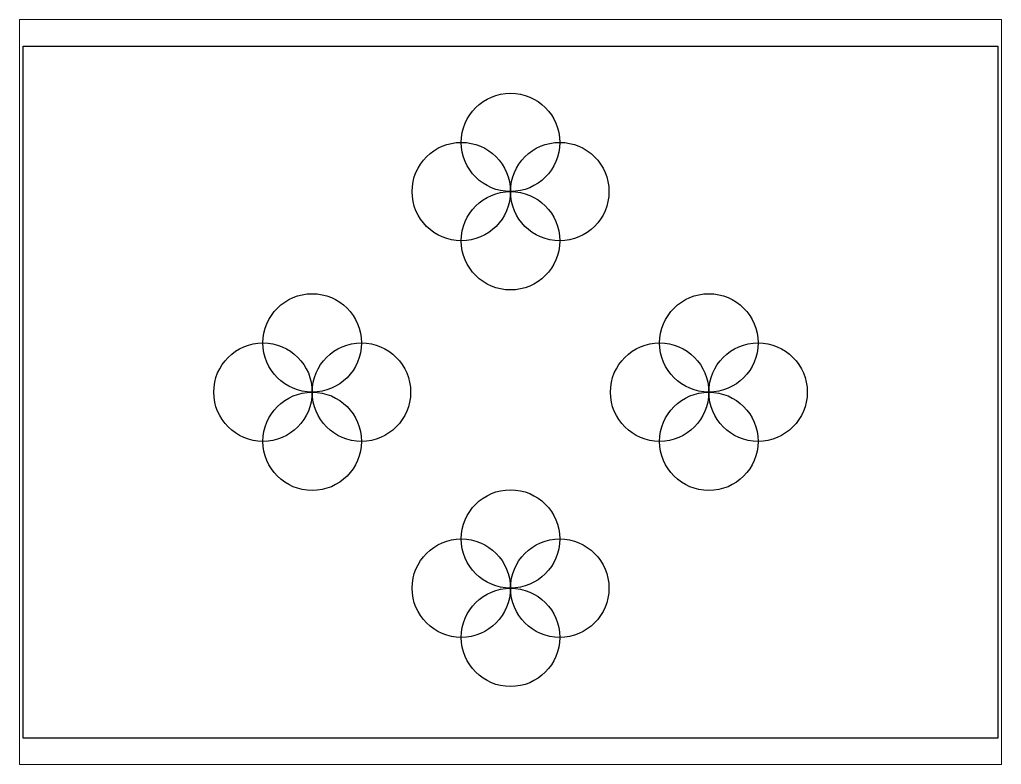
# Paper-space layout 'Layout1' of a CAD drawing. Header units: millimetres. Extents: x 26 to 231, y 20 to 176.
# The model-space entities are those that its viewports show. They can reach past a viewport. Long polylines and large blocks are cut down to what shows.
import ezdxf

# ---------------------------------------------------------------- set-up
doc = ezdxf.new("R2010")
doc.units = ezdxf.units.MM
for name, color, linetype, lineweight in [('Layer1', 30, 'Continuous', 30), ('LayerBlue', 140, 'Continuous', 30), ('LayerGreen', 70, 'Continuous', 30), ('LayerPink', 11, 'Continuous', 30), ('LayerYellow', 50, 'Continuous', 30)]:
    doc.layers.add(name, color=color, linetype=linetype, lineweight=lineweight)

msp = doc.modelspace()

# ---------------------------------------------------------------- linework, layer by layer
for p, q in [((0, 0), (0, 210)), ((297, 209.05), (297, -0.95))]:
    msp.add_line(p, q)
at = {"layer": 'Layer1'}
msp.add_lwpolyline([(0, 210), (297, 210), (297, -0.95), (0, -0.95)], close=True, dxfattribs=at)
at = {"layer": 'LayerBlue'}
for centre in [(88.05, 119.52), (73.05, 104.52), (103.05, 104.52), (88.05, 89.52)]:
    msp.add_circle(centre, 15, dxfattribs=at)
at = {"layer": 'LayerGreen'}
for centre in [(148.5, 180.66), (133.5, 165.66), (163.5, 165.66), (148.5, 150.66)]:
    msp.add_circle(centre, 15, dxfattribs=at)
at = {"layer": 'LayerPink'}
for centre in [(208.95, 119.52), (193.95, 104.52), (223.95, 104.52), (208.95, 89.52)]:
    msp.add_circle(centre, 15, dxfattribs=at)
at = {"layer": 'LayerYellow'}
for centre in [(148.5, 59.76), (133.5, 44.76), (163.5, 44.76), (148.5, 29.76)]:
    msp.add_circle(centre, 15, dxfattribs=at)

psp = doc.layouts.get("Layout1")

# ---------------------------------------------------------------- viewports
at = {"layer": '0'}
psp.add_viewport(center=(128.5, 97.5), size=(205.6, 156), view_center_point=(148.49, 104.56), view_height=227.0423, dxfattribs=at)

doc.saveas('drawing.dxf')
